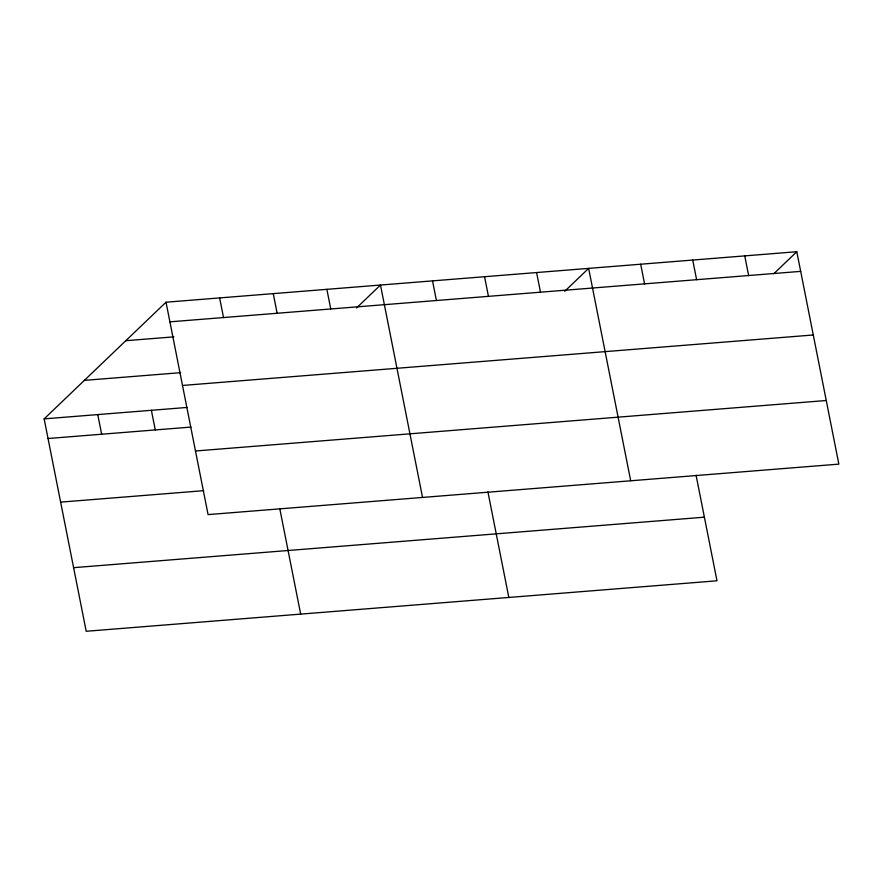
<?xml version="1.0" encoding="UTF-8"?>
<svg xmlns="http://www.w3.org/2000/svg" width="883" height="883" viewBox="0 0 883 883"><rect width="100%" height="100%" fill="white"/><g stroke="black" fill="none" stroke-linecap="round" stroke-linejoin="round"><path stroke-width="1.32" d="M696.08 475.242L716.985 580.793L86.203 631.279L44.15 418.873L166.015 302.207L796.797 251.721L838.85 464.127L208.079 514.601L166.015 302.207M356.544 307.957L380.485 285.043L422.538 497.438M564.701 291.302L588.641 268.388L630.694 480.782M773.817 273.73L796.797 251.721M169.911 321.842L800.682 271.368M125.805 340.706L173.918 336.853M84.371 380.374L180.596 372.67M182.505 385.452L813.276 334.977M44.15 418.873L187.13 407.438M48.035 438.52L191.015 427.074M195.485 450.992L826.256 400.507M60.629 502.129L203.609 490.683M73.609 567.67L704.38 517.184M744.755 255.893L748.641 275.529M692.714 260.055L696.61 279.69M640.683 264.216L644.568 283.862M536.599 272.549L540.484 292.185M484.557 276.71L488.454 296.357M487.924 491.897L508.829 597.449M432.527 280.871L436.412 300.518M326.865 289.337L330.761 308.973M273.255 293.62L277.141 313.266M279.768 508.564L300.673 614.115M219.635 297.913L223.52 317.549M151.379 410.297L155.276 429.933M97.77 414.591L101.655 434.226"/></g></svg>
